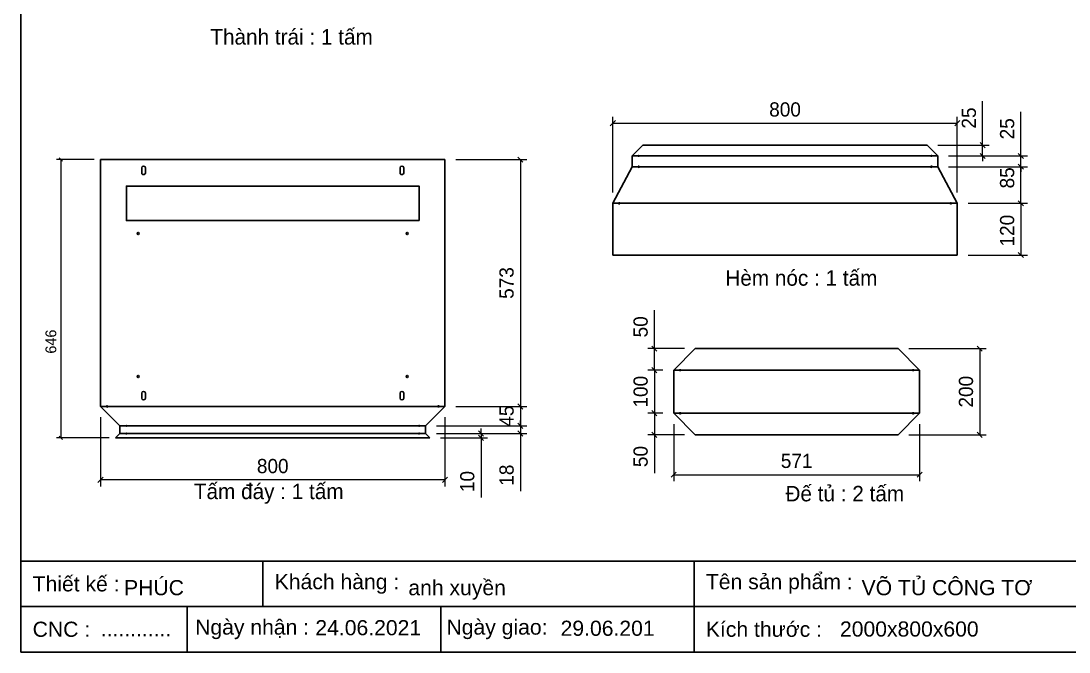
# Model space of a CAD drawing. Header units: millimetres. Extents: x 0 to 5218, y 0 to 3690.
# Drawn here: x 0 to 2434, y 0 to 1465 of the extents above; entities that cross this region are included whole.
import ezdxf

# ---------------------------------------------------------------- set-up
doc = ezdxf.new("R2010")
doc.units = ezdxf.units.MM
doc.layers.add('CNC', color=7, linetype='Continuous')
doc.layers.add('DIM', color=253, linetype='Continuous')
doc.styles.add('Arial', font='arial.ttf')
doc.dimstyles.new('Dim-25', dxfattribs={"dimtxt": 25, "dimasz": 8, "dimexe": 10, "dimexo": 15, "dimgap": 10, "dimtad": 1, "dimdec": 0, "dimtxsty": 'Standard', "dimblk": 'OBLIQUE', "dimcen": 10, "dimclrd": 5, "dimclre": 5, "dimclrt": 3, "dimazin": 3, "dimtfac": 1, "dimtdec": 0, "dimtmove": 0, "dimatfit": 3, "dimldrblk": 'OBLIQUE', "dimlwd": 9, "dimlwe": 9})
doc.dimstyles.new('Dim-33', dxfattribs={"dimtxt": 33, "dimasz": 12, "dimexe": 15, "dimexo": 25, "dimgap": 15, "dimtad": 1, "dimdec": 0, "dimtxsty": 'Standard', "dimblk": 'OBLIQUE', "dimcen": 10, "dimclrd": 5, "dimclre": 5, "dimclrt": 3, "dimazin": 3, "dimtfac": 1, "dimtdec": 0, "dimtmove": 0, "dimatfit": 3, "dimldrblk": 'OPEN30', "dimlwd": 9, "dimlwe": 9})

# ---------------------------------------------------------------- blocks, each defined once
blk = doc.blocks.new('*D8')
at = {"color": 0, "linetype": 'ByBlock', "lineweight": -2}
for p, q in [((2328.5, 1035.6), (2316.5, 1047.6)), ((2316.5, 927.6), (2328.5, 915.6))]:
    blk.add_line(p, q, dxfattribs=at)
at = {"layer": 'Defpoints', "color": 0, "transparency": 16777216}
for p in [(2174.7, 1041.6), (2174.7, 921.6), (2322.5, 921.6)]:
    blk.add_point(p, dxfattribs=at)
at = {"layer": 'DIM', "color": 5, "lineweight": 9, "transparency": 16777216}
for p, q in [((2199.7, 1041.6), (2337.5, 1041.6)), ((2322.5, 1041.6), (2322.5, 921.6)), ((2199.7, 921.6), (2337.5, 921.6))]:
    blk.add_line(p, q, dxfattribs=at)
at = {"layer": 'DIM', "color": 3, "transparency": 16777216, "insert": (2290.7, 978.2), "char_height": 33, "attachment_point": 5, "rotation": 90}
blk.add_mtext('120', dxfattribs=at)
blk = doc.blocks.new('_Oblique')
at = {"color": 0, "linetype": 'ByBlock', "lineweight": -2}
blk.add_line((-0.5, -0.5), (0.5, 0.5), dxfattribs=at)
blk = doc.blocks.new('_Open30')
at = {"color": 0, "linetype": 'ByBlock', "lineweight": -2}
for p, q in [((-1, 0.27), (0, 0)), ((0, 0), (-1, -0.27)), ((0, 0), (-1, 0))]:
    blk.add_line(p, q, dxfattribs=at)
blk = doc.blocks.new('*D9')
at = {"color": 0, "linetype": 'ByBlock', "lineweight": -2}
for p, q in [((2328.5, 1120.6), (2316.5, 1132.6)), ((2316.5, 1047.6), (2328.5, 1035.6))]:
    blk.add_line(p, q, dxfattribs=at)
at = {"layer": 'Defpoints', "color": 0, "transparency": 16777216}
for p in [(2129.7, 1126.6), (2322.5, 1126.6), (2174.7, 1041.6)]:
    blk.add_point(p, dxfattribs=at)
at = {"layer": 'DIM', "color": 5, "lineweight": 9, "transparency": 16777216}
for p, q in [((2154.7, 1126.6), (2337.5, 1126.6)), ((2322.5, 1041.6), (2322.5, 1126.6)), ((2199.7, 1041.6), (2337.5, 1041.6))]:
    blk.add_line(p, q, dxfattribs=at)
at = {"layer": 'DIM', "color": 3, "transparency": 16777216, "insert": (2290.7, 1100.7), "char_height": 33, "attachment_point": 5, "rotation": 90}
blk.add_mtext('85', dxfattribs=at)
blk = doc.blocks.new('*D10')
at = {"color": 0, "linetype": 'ByBlock', "lineweight": -2}
for p, q in [((2316.5, 1157.6), (2328.5, 1145.6)), ((2328.5, 1120.6), (2316.5, 1132.6))]:
    blk.add_line(p, q, dxfattribs=at)
at = {"layer": 'Defpoints', "color": 0, "transparency": 16777216}
for p in [(2129.7, 1151.6), (2322.5, 1151.6), (2129.7, 1126.6)]:
    blk.add_point(p, dxfattribs=at)
at = {"layer": 'DIM', "color": 5, "lineweight": 9, "transparency": 16777216}
for p, q in [((2322.5, 1151.6), (2322.5, 1253.7)), ((2154.7, 1151.6), (2337.5, 1151.6)), ((2322.5, 1126.6), (2322.5, 1151.6)), ((2154.7, 1126.6), (2337.5, 1126.6)), ((2322.5, 1126.6), (2322.5, 1114.6))]:
    blk.add_line(p, q, dxfattribs=at)
at = {"layer": 'DIM', "color": 3, "transparency": 16777216, "insert": (2290.7, 1214.6), "char_height": 33, "attachment_point": 5, "rotation": 90}
blk.add_mtext('25', dxfattribs=at)
blk = doc.blocks.new('*D11')
at = {"color": 0, "linetype": 'ByBlock', "lineweight": -2}
for p, q in [((2227.7, 1182.6), (2239.7, 1170.6)), ((2239.7, 1145.6), (2227.7, 1157.6))]:
    blk.add_line(p, q, dxfattribs=at)
at = {"layer": 'Defpoints', "color": 0, "transparency": 16777216}
for p in [(2104.7, 1176.6), (2233.7, 1176.6), (2129.7, 1151.6)]:
    blk.add_point(p, dxfattribs=at)
at = {"layer": 'DIM', "color": 5, "lineweight": 9, "transparency": 16777216}
for p, q in [((2233.7, 1176.6), (2233.7, 1278.7)), ((2129.7, 1176.6), (2248.7, 1176.6)), ((2233.7, 1151.6), (2233.7, 1176.6)), ((2154.7, 1151.6), (2248.7, 1151.6)), ((2233.7, 1151.6), (2233.7, 1139.6))]:
    blk.add_line(p, q, dxfattribs=at)
at = {"layer": 'DIM', "color": 3, "transparency": 16777216, "insert": (2201.8, 1239.6), "char_height": 33, "attachment_point": 5, "rotation": 90}
blk.add_mtext('25', dxfattribs=at)
blk = doc.blocks.new('f3daunguoc')
at = {"layer": 'CNC', "color": 2, "lineweight": -3}
blk.add_circle((0, 0), 1.5, dxfattribs=at)
blk = doc.blocks.new('f2dauxuoi')
at = {"layer": 'CNC', "color": 2, "lineweight": -3}
blk.add_circle((0, 0), 1, dxfattribs=at)
blk = doc.blocks.new('*D12')
at = {"color": 0, "linetype": 'ByBlock', "lineweight": -2}
for p, q in [((1380.7, 1233.5), (1368.7, 1221.5)), ((2168.7, 1221.5), (2180.7, 1233.5))]:
    blk.add_line(p, q, dxfattribs=at)
at = {"layer": 'Defpoints', "color": 0, "transparency": 16777216}
for p in [(2174.7, 1227.5), (1374.7, 1041.6), (2174.7, 1041.6)]:
    blk.add_point(p, dxfattribs=at)
at = {"layer": 'DIM', "color": 5, "lineweight": 9, "transparency": 16777216}
for p, q in [((1374.7, 1066.6), (1374.7, 1242.5)), ((2174.7, 1066.6), (2174.7, 1242.5)), ((1374.7, 1227.5), (2174.7, 1227.5))]:
    blk.add_line(p, q, dxfattribs=at)
at = {"layer": 'DIM', "color": 3, "transparency": 16777216, "insert": (1774.7, 1259.3), "char_height": 33, "attachment_point": 5}
blk.add_mtext('800', dxfattribs=at)
blk = doc.blocks.new('*D19')
at = {"color": 0, "linetype": 'ByBlock', "lineweight": -2}
for p, q in [((2232.9, 698.3), (2220.9, 710.3)), ((2220.9, 510.3), (2232.9, 498.3))]:
    blk.add_line(p, q, dxfattribs=at)
at = {"layer": 'Defpoints', "color": 0, "transparency": 16777216}
for p in [(2037.2, 704.3), (2037.2, 504.3), (2226.9, 504.3)]:
    blk.add_point(p, dxfattribs=at)
at = {"layer": 'DIM', "color": 5, "lineweight": 9, "transparency": 16777216}
for p, q in [((2062.2, 704.3), (2241.9, 704.3)), ((2226.9, 704.3), (2226.9, 504.3)), ((2062.2, 504.3), (2241.9, 504.3))]:
    blk.add_line(p, q, dxfattribs=at)
at = {"layer": 'DIM', "color": 3, "transparency": 16777216, "insert": (2195.1, 604.3), "char_height": 33, "attachment_point": 5, "rotation": 90}
blk.add_mtext('200', dxfattribs=at)
blk = doc.blocks.new('*D20')
at = {"color": 0, "linetype": 'ByBlock', "lineweight": -2}
for p, q in [((1522.2, 417.6), (1510.2, 405.6)), ((2081.2, 405.6), (2093.2, 417.6))]:
    blk.add_line(p, q, dxfattribs=at)
at = {"layer": 'Defpoints', "color": 0, "transparency": 16777216}
for p in [(1516.2, 554.3), (2087.2, 554.3), (2087.2, 411.6)]:
    blk.add_point(p, dxfattribs=at)
at = {"layer": 'DIM', "color": 5, "lineweight": 9, "transparency": 16777216}
for p, q in [((1516.2, 529.3), (1516.2, 396.6)), ((2087.2, 529.3), (2087.2, 396.6)), ((1516.2, 411.6), (2087.2, 411.6))]:
    blk.add_line(p, q, dxfattribs=at)
at = {"layer": 'DIM', "color": 3, "transparency": 16777216, "insert": (1801.7, 443.5), "char_height": 33, "attachment_point": 5}
blk.add_mtext('571', dxfattribs=at)
blk = doc.blocks.new('*D21')
at = {"color": 0, "linetype": 'ByBlock', "lineweight": -2}
for p, q in [((1477.2, 648.3), (1465.2, 660.3)), ((1465.2, 560.3), (1477.2, 548.3))]:
    blk.add_line(p, q, dxfattribs=at)
at = {"layer": 'Defpoints', "color": 0, "transparency": 16777216}
for p in [(1516.2, 654.3), (1471.2, 554.3), (1516.2, 554.3)]:
    blk.add_point(p, dxfattribs=at)
at = {"layer": 'DIM', "color": 5, "lineweight": 9, "transparency": 16777216}
for p, q in [((1491.2, 654.3), (1456.2, 654.3)), ((1471.2, 654.3), (1471.2, 554.3)), ((1491.2, 554.3), (1456.2, 554.3))]:
    blk.add_line(p, q, dxfattribs=at)
at = {"layer": 'DIM', "color": 3, "transparency": 16777216, "insert": (1439.4, 604.3), "char_height": 33, "attachment_point": 5, "rotation": 90}
blk.add_mtext('100', dxfattribs=at)
blk = doc.blocks.new('*D22')
at = {"color": 0, "linetype": 'ByBlock', "lineweight": -2}
for p, q in [((1477.2, 698.3), (1465.2, 710.3)), ((1465.2, 660.3), (1477.2, 648.3))]:
    blk.add_line(p, q, dxfattribs=at)
at = {"layer": 'Defpoints', "color": 0, "transparency": 16777216}
for p in [(1471.2, 704.3), (1566.2, 704.3), (1516.2, 654.3)]:
    blk.add_point(p, dxfattribs=at)
at = {"layer": 'DIM', "color": 5, "lineweight": 9, "transparency": 16777216}
for p, q in [((1471.2, 704.3), (1471.2, 793.5)), ((1541.2, 704.3), (1456.2, 704.3)), ((1471.2, 654.3), (1471.2, 704.3)), ((1491.2, 654.3), (1456.2, 654.3))]:
    blk.add_line(p, q, dxfattribs=at)
at = {"layer": 'DIM', "color": 3, "transparency": 16777216, "insert": (1439.4, 754.9), "char_height": 33, "attachment_point": 5, "rotation": 90}
blk.add_mtext('50', dxfattribs=at)
blk = doc.blocks.new('*D23')
at = {"color": 0, "linetype": 'ByBlock', "lineweight": -2}
for p, q in [((1477.2, 548.3), (1465.2, 560.3)), ((1465.2, 510.3), (1477.2, 498.3))]:
    blk.add_line(p, q, dxfattribs=at)
at = {"layer": 'Defpoints', "color": 0, "transparency": 16777216}
for p in [(1516.2, 554.3), (1471.2, 504.3), (1566.2, 504.3)]:
    blk.add_point(p, dxfattribs=at)
at = {"layer": 'DIM', "color": 5, "lineweight": 9, "transparency": 16777216}
for p, q in [((1491.2, 554.3), (1456.2, 554.3)), ((1471.2, 554.3), (1471.2, 504.3)), ((1541.2, 504.3), (1456.2, 504.3)), ((1471.2, 504.3), (1471.2, 415.2))]:
    blk.add_line(p, q, dxfattribs=at)
at = {"layer": 'DIM', "color": 3, "transparency": 16777216, "insert": (1439.4, 453.8), "char_height": 33, "attachment_point": 5, "rotation": 90}
blk.add_mtext('50', dxfattribs=at)
blk = doc.blocks.new('*D41')
at = {"color": 0, "linetype": 'ByBlock', "lineweight": -2}
for p, q in [((190.8, 405.6), (178.8, 393.6)), ((978.8, 393.6), (990.8, 405.6))]:
    blk.add_line(p, q, dxfattribs=at)
at = {"layer": 'Defpoints', "color": 0, "transparency": 16777216}
for p in [(184.8, 570.1), (984.8, 570.1), (184.8, 399.6)]:
    blk.add_point(p, dxfattribs=at)
at = {"layer": 'DIM', "color": 5, "lineweight": 9, "transparency": 16777216}
for p, q in [((184.8, 545.1), (184.8, 384.6)), ((984.8, 545.1), (984.8, 384.6)), ((984.8, 399.6), (184.8, 399.6))]:
    blk.add_line(p, q, dxfattribs=at)
at = {"layer": 'DIM', "color": 3, "transparency": 16777216, "insert": (584.8, 431.5), "char_height": 33, "attachment_point": 5}
blk.add_mtext('800', dxfattribs=at)
blk = doc.blocks.new('*D42')
at = {"color": 0, "linetype": 'ByBlock', "lineweight": -2}
for p, q in [((1165.9, 1137.1), (1153.9, 1149.1)), ((1153.9, 576.1), (1165.9, 564.1))]:
    blk.add_line(p, q, dxfattribs=at)
at = {"layer": 'Defpoints', "color": 0, "transparency": 16777216}
for p in [(984.8, 1143.1), (984.8, 570.1), (1159.9, 570.1)]:
    blk.add_point(p, dxfattribs=at)
at = {"layer": 'DIM', "color": 5, "lineweight": 9, "transparency": 16777216}
for p, q in [((1009.8, 1143.1), (1174.9, 1143.1)), ((1159.9, 1143.1), (1159.9, 570.1)), ((1009.8, 570.1), (1174.9, 570.1))]:
    blk.add_line(p, q, dxfattribs=at)
at = {"layer": 'DIM', "color": 3, "transparency": 16777216, "insert": (1128, 856.6), "char_height": 33, "attachment_point": 5, "rotation": 90}
blk.add_mtext('573', dxfattribs=at)
blk = doc.blocks.new('*D43')
at = {"color": 0, "linetype": 'ByBlock', "lineweight": -2}
for p, q in [((1165.9, 564.1), (1153.9, 576.1)), ((1153.9, 531.1), (1165.9, 519.1))]:
    blk.add_line(p, q, dxfattribs=at)
at = {"layer": 'Defpoints', "color": 0, "transparency": 16777216}
for p in [(984.8, 570.1), (939.8, 525.1), (1159.9, 525.1)]:
    blk.add_point(p, dxfattribs=at)
at = {"layer": 'DIM', "color": 5, "lineweight": 9, "transparency": 16777216}
for p, q in [((1009.8, 570.1), (1174.9, 570.1)), ((1159.9, 570.1), (1159.9, 525.1)), ((964.8, 525.1), (1174.9, 525.1))]:
    blk.add_line(p, q, dxfattribs=at)
at = {"layer": 'DIM', "color": 3, "transparency": 16777216, "insert": (1128.1, 547.6), "char_height": 33, "attachment_point": 5, "rotation": 90}
blk.add_mtext('45', dxfattribs=at)
blk = doc.blocks.new('*D44')
at = {"color": 0, "linetype": 'ByBlock', "lineweight": -2}
for p, q in [((1153.9, 531.1), (1165.9, 519.1)), ((1165.9, 501.1), (1153.9, 513.1))]:
    blk.add_line(p, q, dxfattribs=at)
at = {"layer": 'Defpoints', "color": 0, "transparency": 16777216}
for p in [(939.8, 525.1), (939.8, 507.1), (1159.9, 507.1)]:
    blk.add_point(p, dxfattribs=at)
at = {"layer": 'DIM', "color": 5, "lineweight": 9, "transparency": 16777216}
for p, q in [((1159.9, 525.1), (1159.9, 537.1)), ((964.8, 525.1), (1174.9, 525.1)), ((1159.9, 525.1), (1159.9, 507.1)), ((964.8, 507.1), (1174.9, 507.1)), ((1159.9, 507.1), (1159.9, 373.5))]:
    blk.add_line(p, q, dxfattribs=at)
at = {"layer": 'DIM', "color": 3, "transparency": 16777216, "insert": (1128.1, 410.6), "char_height": 33, "attachment_point": 5, "rotation": 90}
blk.add_mtext('18', dxfattribs=at)
blk = doc.blocks.new('*D45')
at = {"color": 0, "linetype": 'ByBlock', "lineweight": -2}
for p, q in [((1062.7, 513.1), (1074.7, 501.1)), ((1074.7, 491.1), (1062.7, 503.1))]:
    blk.add_line(p, q, dxfattribs=at)
at = {"layer": 'Defpoints', "color": 0, "transparency": 16777216}
for p in [(939.8, 507.1), (949.8, 497.1), (1068.7, 497.1)]:
    blk.add_point(p, dxfattribs=at)
at = {"layer": 'DIM', "color": 5, "lineweight": 9, "transparency": 16777216}
for p, q in [((1068.7, 507.1), (1068.7, 519.1)), ((964.8, 507.1), (1083.7, 507.1)), ((974.8, 497.1), (1083.7, 497.1)), ((1068.7, 507.1), (1068.7, 497.1)), ((1068.7, 497.1), (1068.7, 358.7))]:
    blk.add_line(p, q, dxfattribs=at)
at = {"layer": 'DIM', "color": 3, "transparency": 16777216, "insert": (1036.8, 395.7), "char_height": 33, "attachment_point": 5, "rotation": 90}
blk.add_mtext('10', dxfattribs=at)
blk = doc.blocks.new('*D46')
at = {"color": 0, "linetype": 'ByBlock', "lineweight": -2}
for p, q in [((96.4, 1139.1), (88.4, 1147.1)), ((88.4, 501.1), (96.4, 493.1))]:
    blk.add_line(p, q, dxfattribs=at)
at = {"layer": 'Defpoints', "color": 0, "transparency": 16777216}
for p in [(184.8, 1143.1), (92.4, 497.1), (219.8, 497.1)]:
    blk.add_point(p, dxfattribs=at)
at = {"layer": 'DIM', "color": 5, "lineweight": 9, "transparency": 16777216}
for p, q in [((169.8, 1143.1), (82.4, 1143.1)), ((92.4, 1143.1), (92.4, 497.1)), ((204.8, 497.1), (82.4, 497.1))]:
    blk.add_line(p, q, dxfattribs=at)
at = {"layer": 'DIM', "color": 3, "transparency": 16777216, "insert": (69.6, 720.6), "char_height": 25, "attachment_point": 5, "rotation": 90}
blk.add_mtext('646', dxfattribs=at)
blk = doc.blocks.new('ovan8.5x20')
at = {"layer": 'CNC', "color": 2, "lineweight": -3}
for p, q in [((5.7, 4.2), (-5.8, 4.2)), ((-5.8, -4.2), (5.7, -4.2))]:
    blk.add_line(p, q, dxfattribs=at)
for centre, start, end in [((-5.8, 0), 90, 270), ((5.7, 0), 270, 90)]:
    blk.add_arc(centre, 4.25, start, end, dxfattribs=at)
blk = doc.blocks.new('KHUNG CHUẨN')
at = {"color": 7}
for p, q in [((19889.2, -28535.2), (16919.2, -28535.2)), ((17239.2, -28535.2), (17239.2, -28595.2)), ((17809.2, -28535.2), (17809.2, -28655.2)), ((18939.2, -28595.2), (16919.2, -28595.2)), ((17139.2, -28595.2), (17139.2, -28655.2)), ((17474.2, -28595.2), (17474.2, -28655.2))]:
    blk.add_line(p, q, dxfattribs=at)
blk.add_lwpolyline([(16919.2, -26555.2), (19889.2, -26555.2), (19889.2, -28655.2), (16919.2, -28655.2)], close=True, dxfattribs=at)
at = {"color": 2, "char_height": 20, "attachment_point": 4, "style": 'Arial'}
for s, insert, width in [('  Thiết kế :', (16919.2, -28565.2), 917.634), ('  Khách hàng :', (17239.2, -28565.2), 917.634), ('  Tên sản phẩm :', (17809.2, -28565.2), 917.634), ('  Ngày nhận :', (17134, -28625.2), 556.651), ('  Ngày giao:', (17466.3, -28625.2), 556.651), ('  CNC :', (16919.2, -28625.2), 917.634), ('  Kích thước :', (17809.2, -28625.2), 917.634)]:
    blk.add_mtext(s, dxfattribs=dict(at, insert=insert, width=width))
at = {"color": 3, "style": 'Arial'}
for tag, p in [('#01', (17055.6, -28580.1)), ('#02', (17431.4, -28580.1)), ('#03', (18030.6, -28580.1)), ('#08', (18751.7, -28580.1)), ('#10', (19064.8, -28580.1)), ('#11', (19060.3, -28625.7)), ('#12', (19806.5, -28628.9)), ('#04', (17024.8, -28634.6)), ('#05', (17308.5, -28633)), ('#06', (17632.7, -28633.7)), ('#07', (18002, -28634.7)), ('#09', (18753.8, -28632.6))]:
    blk.add_attdef(tag, p, '', height=20, dxfattribs=at)

msp = doc.modelspace()

# ---------------------------------------------------------------- linework, layer by layer
at = {"color": 7}
for p, q in [((1419.7, 1151.6), (1444.7, 1176.6)), ((2104.7, 1176.6), (1444.7, 1176.6)), ((2129.7, 1151.6), (2104.7, 1176.6)), ((2129.7, 1151.6), (1419.7, 1151.6)), ((984.8, 1143.1), (184.8, 1143.1)), ((1419.7, 1126.6), (1374.7, 1041.6)), ((2129.7, 1126.6), (1419.7, 1126.6)), ((2129.7, 1126.6), (2174.7, 1041.6)), ((2174.7, 1041.6), (1374.7, 1041.6)), ((1516.2, 654.3), (1566.2, 704.3)), ((1566.2, 704.3), (2037.2, 704.3)), ((2037.2, 704.3), (2087.2, 654.3)), ((1516.2, 654.3), (2087.2, 654.3)), ((1516.2, 554.3), (1516.2, 654.3)), ((2087.2, 654.3), (2087.2, 554.3)), ((984.8, 570.1), (184.8, 570.1)), ((184.8, 570.1), (229.8, 525.1)), ((984.8, 570.1), (939.8, 525.1)), ((2087.2, 554.3), (1516.2, 554.3)), ((1516.2, 554.3), (1566.2, 504.3)), ((2087.2, 554.3), (2037.2, 504.3)), ((229.8, 507.1), (229.8, 525.1)), ((939.8, 525.1), (229.8, 525.1)), ((939.8, 525.1), (939.8, 507.1)), ((219.8, 497.1), (229.8, 507.1)), ((949.8, 497.1), (219.8, 497.1)), ((939.8, 507.1), (229.8, 507.1)), ((939.8, 507.1), (949.8, 497.1)), ((2037.2, 504.3), (1566.2, 504.3))]:
    msp.add_line(p, q, dxfattribs=at)
msp.add_line((1374.7, 921.6), (2174.7, 921.6))
for points in [[(1419.7, 1151.6), (1419.7, 1126.6)], [(2129.7, 1151.6), (2129.7, 1126.6)], [(184.8, 570.1), (184.8, 1143.1)], [(984.8, 1143.1), (984.8, 570.1)], [(1374.7, 921.6), (1374.7, 1041.6)], [(2174.7, 1041.6), (2174.7, 921.6)]]:
    msp.add_lwpolyline(points, dxfattribs=at)
at = {"color": 2, "ltscale": 3}
msp.add_lwpolyline([(924.8, 1001.6), (244.8, 1001.6), (244.8, 1081.6), (924.8, 1081.6)], close=True, dxfattribs=at)
for centre in [(272.1, 971.6), (897.1, 971.6), (272.1, 639.6), (897.1, 639.6)]:
    msp.add_circle(centre, 2.5, dxfattribs=at)

# ---------------------------------------------------------------- block references
at = {"color": 3}
ref = msp.add_blockref('KHUNG CHUẨN', (-29725.8, 50344.8), dxfattribs=dict(at, xscale=1.756919999987985, yscale=1.756919999987985, zscale=1.756919999987985))
ref.add_attrib('#03', 'VÕ TỦ CÔNG TƠ', (1952.5, 131.9), dxfattribs={"color": 3, "height": 35.138, "style": 'Arial'})
ref.add_attrib('#07', '2000x800x600', (1902.3, 35.9), dxfattribs={"color": 3, "height": 35.138, "style": 'Arial'})
ref.add_attrib('#02', 'anh xuyền', (899.8, 131.9), dxfattribs={"color": 3, "height": 35.14, "style": 'Arial'})
ref.add_attrib('#05', '24.06.2021', (683.8, 38.9), dxfattribs={"color": 3, "height": 35.14, "style": 'Arial'})
ref.add_attrib('#06', '29.06.201', (1253.4, 37.6), dxfattribs={"color": 3, "height": 35.14, "style": 'Arial'})
ref.add_attrib('#01', 'PHÚC', (239.5, 131.9), dxfattribs={"color": 3, "height": 35.14, "style": 'Arial'})
ref.add_attrib('#04', '............', (185.4, 36.1), dxfattribs={"color": 3, "height": 35.138, "style": 'Arial'})
at = {"lineweight": -3, "xscale": -1, "rotation": 90}
for name, p in [('f2dauxuoi', (1434.7, 1151.6)), ('f3daunguoc', (2114.7, 1126.6)), ('f3daunguoc', (2159.7, 1041.6)), ('f3daunguoc', (2072.2, 654.3)), ('f3daunguoc', (969.8, 570.1)), ('f3daunguoc', (2072.2, 554.3)), ('f2dauxuoi', (244.8, 525.1)), ('f2dauxuoi', (244.8, 507.1))]:
    msp.add_blockref(name, p, dxfattribs=at)
at = {"lineweight": -3, "rotation": 270}
for name, p in [('f2dauxuoi', (2114.7, 1151.6)), ('f3daunguoc', (1434.7, 1126.6)), ('f3daunguoc', (1389.7, 1041.6)), ('f3daunguoc', (1531.2, 654.3)), ('f3daunguoc', (199.8, 570.1)), ('f3daunguoc', (1531.2, 554.3)), ('f2dauxuoi', (924.8, 525.1)), ('f2dauxuoi', (924.8, 507.1))]:
    msp.add_blockref(name, p, dxfattribs=at)
at = {"layer": 'CNC', "lineweight": -3, "rotation": 270}
for p in [(284.8, 1118.1), (884.8, 1118.1)]:
    msp.add_blockref('ovan8.5x20', p, dxfattribs=at)
at = {"layer": 'CNC', "lineweight": -3, "xscale": -1, "rotation": 270}
for p in [(284.8, 595.1), (884.8, 595.1)]:
    msp.add_blockref('ovan8.5x20', p, dxfattribs=at)

# ---------------------------------------------------------------- texts
at = {"color": 2, "char_height": 36, "attachment_point": 5}
for s, insert, width in [('Thành trái : 1 tấm', (628.5, 1427.8), 575), ('Hèm nóc : 1 tấm', (1812.6, 868.1), 575), ('Tấm đáy : 1 tấm', (575.5, 367.5), 975), ('Đế tủ : 2 tấm', (1913.5, 367.5), 975)]:
    msp.add_mtext(s, dxfattribs=dict(at, insert=insert, width=width))

# ---------------------------------------------------------------- dimensions: what is measured, and where the dimension line sits
at = {"layer": 'DIM'}
dim = msp.add_linear_dim(base=(2174.7, 1227.5), p1=(1374.7, 1041.6), p2=(2174.7, 1041.6), dimstyle='Dim-33', dxfattribs=at)
dim.commit()
dim.dimension.update_dxf_attribs({"geometry": '*D12', "text_midpoint": (1774.7, 1259.3)})
at = {"layer": 'DIM', "color": 7}
for base, p1, p2, picture, middle in [((2233.7, 1176.6), (2129.7, 1151.6), (2104.7, 1176.6), '*D11', (2233.7, 1239.6)), ((2322.5, 1151.6), (2129.7, 1126.6), (2129.7, 1151.6), '*D10', (2322.5, 1214.6)), ((1159.9, 570.1), (984.8, 1143.1), (984.8, 570.1), '*D42', (1159.9, 856.6)), ((2322.5, 1126.6), (2174.7, 1041.6), (2129.7, 1126.6), '*D9', (2322.5, 1100.7)), ((2322.5, 921.6), (2174.7, 1041.6), (2174.7, 921.6), '*D8', (2322.5, 978.2)), ((1159.9, 525.1), (984.8, 570.1), (939.8, 525.1), '*D43', (1159.9, 547.6)), ((1159.9, 507.1), (939.8, 525.1), (939.8, 507.1), '*D44', (1159.9, 410.6)), ((1068.7, 497.1), (939.8, 507.1), (949.8, 497.1), '*D45', (1068.7, 395.7))]:
    dim = msp.add_linear_dim(base=base, p1=p1, p2=p2, angle=270, dimstyle='Dim-33', dxfattribs=at)
    dim.commit()
    dim.dimension.update_dxf_attribs({"geometry": picture, "text_midpoint": middle, "dimtype": 160})
at = {"layer": 'DIM'}
dim = msp.add_linear_dim(base=(92.4, 497.1), p1=(184.8, 1143.1), p2=(219.8, 497.1), angle=90, dimstyle='Dim-25', dxfattribs=at)
dim.commit()
dim.dimension.update_dxf_attribs({"geometry": '*D46', "text_midpoint": (92.4, 720.6), "dimtype": 160})
at = {"layer": 'DIM', "color": 7}
for base, p1, p2, picture, middle in [((1471.2, 704.3), (1516.2, 654.3), (1566.2, 704.3), '*D22', (1439.4, 754.9)), ((2226.9, 504.3), (2037.2, 704.3), (2037.2, 504.3), '*D19', (2195.1, 604.3)), ((1471.2, 554.3), (1516.2, 654.3), (1516.2, 554.3), '*D21', (1439.4, 604.3)), ((1471.2, 504.3), (1516.2, 554.3), (1566.2, 504.3), '*D23', (1439.4, 453.8))]:
    dim = msp.add_linear_dim(base=base, p1=p1, p2=p2, angle=90, dimstyle='Dim-33', dxfattribs=at)
    dim.commit()
    dim.dimension.update_dxf_attribs({"geometry": picture, "text_midpoint": middle})
for base, p1, p2, picture, middle in [((184.8, 399.6), (984.8, 570.1), (184.8, 570.1), '*D41', (584.8, 431.5)), ((2087.2, 411.6), (1516.2, 554.3), (2087.2, 554.3), '*D20', (1801.7, 443.5))]:
    dim = msp.add_linear_dim(base=base, p1=p1, p2=p2, dimstyle='Dim-33', dxfattribs=at)
    dim.commit()
    dim.dimension.update_dxf_attribs({"geometry": picture, "text_midpoint": middle})

doc.saveas('drawing.dxf')
